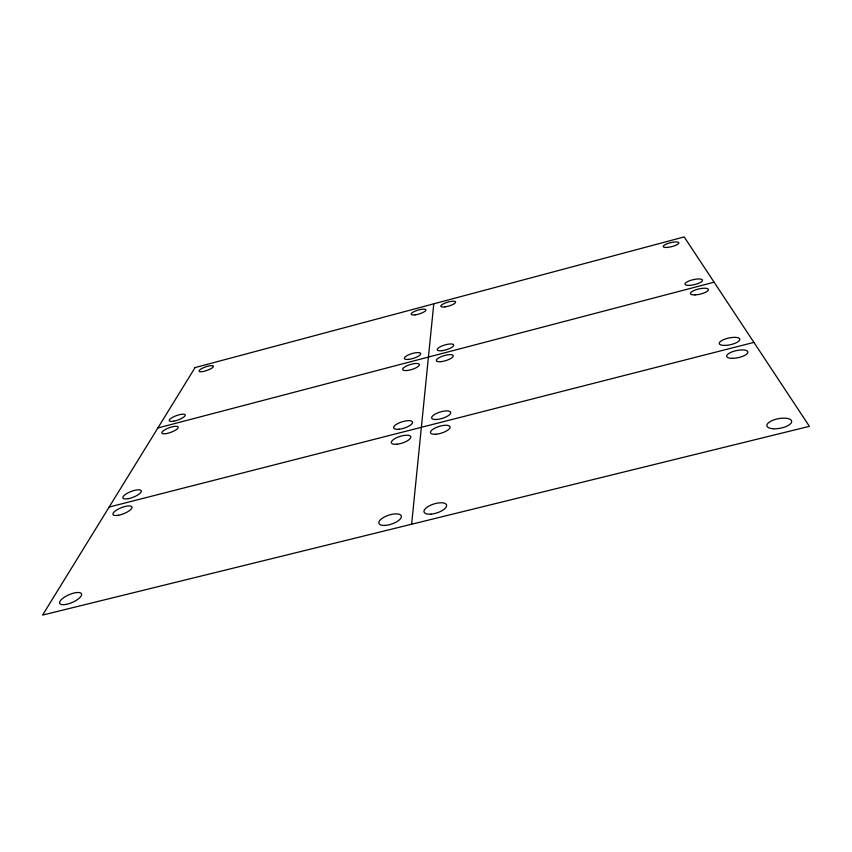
<?xml version="1.0" encoding="UTF-8"?>
<svg xmlns="http://www.w3.org/2000/svg" width="852" height="852" viewBox="0 0 852 852"><rect width="100%" height="100%" fill="white"/><g stroke="black" fill="none" stroke-linecap="round" stroke-linejoin="round"><path stroke-width="1.28" d="M411.623 524.236L433.774 303.823M157.865 427.981L714.104 282.193M109.152 507.046L753.903 342.387M195.065 367.595L42.6 615.069L809.4 426.33L684.177 236.931L195.065 367.595M202.744 371.568A7.625 1.906 -19.1 0 0 213.458 366.307A7.625 1.906 -19.1 0 0 202.488 368.17A7.625 1.906 -19.1 0 0 202.744 371.568M173.744 421.186A8.499 2.332 -19.9 0 0 185.267 414.967A8.499 2.332 -19.9 0 0 172.764 417.246A8.499 2.332 -19.9 0 0 173.744 421.186M408.651 359.363A8.552 2.481 -16.9 0 0 420.739 353.665A8.552 2.481 -16.9 0 0 408.183 355.028A8.552 2.481 -16.9 0 0 408.651 359.363M415.084 314.857A7.7 2.013 -16.7 0 0 425.936 309.915A7.7 2.013 -16.7 0 0 414.615 311.363A7.7 2.013 -16.7 0 0 415.084 314.857M444.861 306.912A7.732 2.023 -16.4 0 0 455.618 301.991A7.732 2.023 -16.4 0 0 444.105 303.493A7.732 2.023 -16.4 0 0 444.861 306.912M441.751 350.683A8.584 2.492 -16.5 0 0 453.722 344.996A8.584 2.492 -16.5 0 0 440.931 346.423A8.584 2.492 -16.5 0 0 441.751 350.683M689.502 285.377A8.999 2.556 -13.2 0 0 702.495 280.233A8.999 2.556 -13.2 0 0 689.162 280.915A8.999 2.556 -13.2 0 0 689.502 285.377M667.148 247.421A8.062 2.066 -13.8 0 0 678.874 242.895A8.062 2.066 -13.8 0 0 667.063 243.768A8.062 2.066 -13.8 0 0 667.148 247.421M695.115 294.909A9.234 2.694 -13.1 0 0 708.427 289.605A9.234 2.694 -13.1 0 0 694.699 290.223A9.234 2.694 -13.1 0 0 695.115 294.909M724.85 345.401A10.49 3.44 -12.2 0 0 739.824 339.224A10.49 3.44 -12.2 0 0 723.998 339.479A10.49 3.44 -12.2 0 0 724.85 345.401M436.863 419.461A9.936 3.344 -16.8 0 0 450.729 412.506A9.936 3.344 -16.8 0 0 435.947 413.689A9.936 3.344 -16.8 0 0 436.863 419.461M440.974 361.642A8.797 2.62 -16.5 0 0 453.243 355.753A8.797 2.62 -16.5 0 0 440.143 357.148A8.797 2.62 -16.5 0 0 440.974 361.642M407.043 370.503A8.776 2.609 -17 0 0 419.44 364.603A8.776 2.609 -17 0 0 406.574 365.934A8.776 2.609 -17 0 0 407.043 370.503M399.151 429.206A9.905 3.323 -17.4 0 0 412.538 422.038A9.905 3.323 -17.4 0 0 397.543 423.689A9.905 3.323 -17.4 0 0 399.151 429.206M128.343 498.665A9.905 3.067 -21.3 0 0 141.325 490.805A9.905 3.067 -21.3 0 0 126.597 493.649A9.905 3.067 -21.3 0 0 128.343 498.665M166.385 433.583A8.722 2.439 -20.1 0 0 178.249 427.14A8.722 2.439 -20.1 0 0 165.458 429.429A8.722 2.439 -20.1 0 0 166.385 433.583M732.475 358.351A10.82 3.653 -12 0 0 747.875 351.94A10.82 3.653 -12 0 0 731.495 352.089A10.82 3.653 -12 0 0 732.475 358.351M773.179 428.758A12.599 4.878 -10.7 0 0 791.678 421.442A12.599 4.878 -10.7 0 0 772.945 420.228A12.599 4.878 -10.7 0 0 773.179 428.758M430.878 514.139A11.8 4.718 -17.4 0 0 446.554 504.959A11.8 4.718 -17.4 0 0 428.45 506.344A11.8 4.718 -17.4 0 0 430.878 514.139M435.819 434.232A10.224 3.546 -16.9 0 0 450.09 426.98A10.224 3.546 -16.9 0 0 434.882 428.109A10.224 3.546 -16.9 0 0 435.819 434.232M397.011 444.201A10.192 3.514 -17.5 0 0 410.792 436.735A10.192 3.514 -17.5 0 0 395.371 438.343A10.192 3.514 -17.5 0 0 397.011 444.201M385.381 525.365A11.768 4.665 -18.3 0 0 401.335 516.131A11.768 4.665 -18.3 0 0 383.624 517.43A11.768 4.665 -18.3 0 0 385.381 525.365M66.435 604.334A11.907 4.185 -23.6 0 0 81.547 593.897A11.907 4.185 -23.6 0 0 63.847 597.561A11.907 4.185 -23.6 0 0 66.435 604.334M118.534 515.236A10.213 3.227 -21.6 0 0 131.964 507.025A10.213 3.227 -21.6 0 0 116.852 509.89A10.213 3.227 -21.6 0 0 118.534 515.236"/></g></svg>
